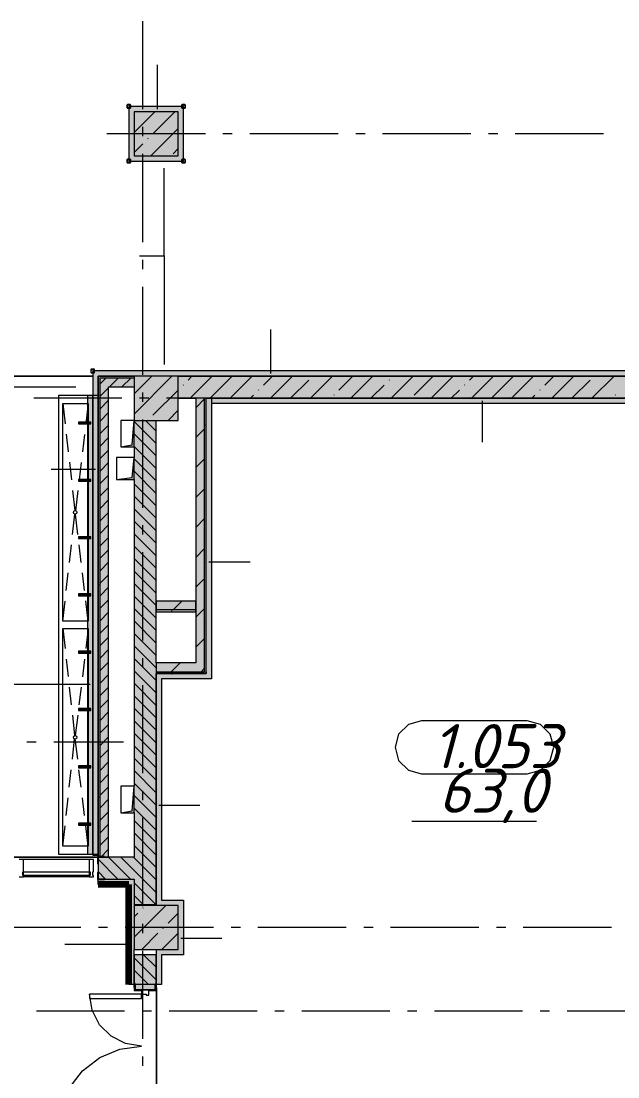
# Model space of a CAD drawing. Header units: millimetres. Extents: x -537608 to 253996, y -217170 to 186033.
# Drawn here: x -273809 to -267036, y -201445 to -189473 of the extents above; entities that cross this region are included whole.
import ezdxf

# ---------------------------------------------------------------- set-up
doc = ezdxf.new("R2010")
doc.units = ezdxf.units.MM
doc.layers.add('16) Лак 1.6м', color=160, linetype='Continuous', lineweight=90)
doc.layers.add('PDF _Геометрия', color=7, linetype='Continuous')
doc.layers.add('PDF _Текст', color=7, linetype='Continuous')
doc.layers.add('PDF _Сплошная заливка', color=7, linetype='Continuous', true_color=0xffffff)
doc.styles.add('PDF ISOCPEUR Italic', font='isocpeui.ttf')

msp = doc.modelspace()

# ---------------------------------------------------------------- hatches: boundary and pattern name
at = {"layer": 'PDF _Сплошная заливка', "true_color": 0x9c76cf, "transparency": 33554559}
for points in [[(-272026.1687, -190999.649), (-271966.1679, -190999.649), (-271966.1679, -190439.6482), (-272026.1687, -190439.6482), (-272026.1687, -190499.649)], [(-272026.1687, -191059.6497), (-271966.1679, -191059.6497), (-271966.1679, -190999.649), (-272526.1687, -190999.649), (-272526.1687, -191059.6497)]]:
    msp.add_hatch(color=193, dxfattribs=at).paths.add_polyline_path(points)
at = {"layer": 'PDF _Сплошная заливка', "true_color": 0x72baa6, "transparency": 33554559}
msp.add_hatch(color=123, dxfattribs=at).paths.add_polyline_path([(-264836.1641, -193499.6493), (-264836.1641, -193439.6508), (-272996.1674, -193439.6508), (-272996.1674, -193499.6493), (-265617.4963, -193499.6493)])
at = {"layer": 'PDF _Сплошная заливка', "transparency": 33554559}
for points in [[(-272936.1688, -198951.9534), (-272916.1679, -198951.9534), (-272916.1679, -193499.6493), (-272936.1688, -193499.6493), (-272936.1688, -198931.9524)], [(-272526.1687, -193519.6503), (-272526.1687, -193499.6493), (-272916.1679, -193499.6493), (-272916.1679, -193519.6503), (-272816.1674, -193519.6503)], [(-272916.1679, -198951.9534), (-272816.1674, -198951.9534), (-272816.1674, -193519.6503), (-272916.1679, -193519.6503), (-272916.1679, -198915.2347)], [(-272526.1687, -193999.6494), (-272026.1687, -193999.6494), (-272026.1687, -193499.6493), (-272526.1687, -193499.6493), (-272526.1687, -193922.552)], [(-265617.4963, -193749.6504), (-264776.1645, -193749.6504), (-264776.1645, -193499.6493), (-272026.1687, -193499.6493), (-272026.1687, -193749.6504), (-268990.5735, -193749.6504)], [(-271726.9467, -196849.6512), (-271706.9457, -196849.6512), (-271706.9457, -193749.6504), (-271726.9467, -193749.6504), (-271726.9467, -196775.5142)], [(-272276.1676, -199489.6517), (-272276.1676, -193999.6494), (-272526.1687, -193999.6494), (-272526.1687, -199489.6517), (-272363.6508, -199489.6517)], [(-272276.1676, -196849.6512), (-271726.9467, -196849.6512), (-271726.9467, -196749.6508), (-272276.1676, -196749.6508), (-272276.1676, -196775.5142)], [(-272526.1687, -199201.9523), (-272526.1687, -198951.9534), (-272936.1688, -198951.9534), (-272936.1688, -199201.9523), (-272785.2854, -199201.9523)], [(-272026.1687, -199999.6522), (-272026.1687, -199499.6522), (-272526.1687, -199499.6522), (-272526.1687, -199999.6522), (-272363.6508, -199999.6522)]]:
    msp.add_hatch(color=256, dxfattribs=at).paths.add_polyline_path(points)
at = {"layer": 'PDF _Сплошная заливка', "true_color": 0x4fd5e3, "transparency": 33554559}
msp.add_hatch(color=133, dxfattribs=at).paths.add_polyline_path([(-273046.1676, -198918.5632), (-272996.1674, -198915.2347), (-272996.1674, -193718.2129), (-273056.168, -193718.2129), (-273056.168, -194018.8817), (-273018.1146, -194018.8817), (-273018.1146, -194038.8805), (-273056.168, -194038.8805), (-273056.168, -194668.8803), (-273018.1146, -194668.8803), (-273018.1146, -194688.8812), (-273056.168, -194688.8812), (-273056.168, -195318.881), (-273018.1146, -195318.881), (-273018.1146, -195338.882), (-273056.168, -195338.882), (-273056.168, -195968.8817), (-273018.1146, -195968.8817), (-273018.1146, -195988.8826), (-273056.168, -195988.8826), (-273056.168, -196618.8825), (-273018.1146, -196618.8825), (-273018.1146, -196638.8812), (-273056.168, -196638.8812), (-273056.168, -197268.8832), (-273018.1146, -197268.8832), (-273018.1146, -197288.882), (-273056.168, -197288.882), (-273056.168, -197918.8817), (-273018.1146, -197918.8817), (-273018.1146, -197938.8827), (-273056.168, -197938.8827), (-273056.168, -198568.8825), (-273018.1146, -198568.8825), (-273018.1146, -198588.8834), (-273056.168, -198588.8834), (-273056.168, -198918.5632)])
at = {"layer": 'PDF _Сплошная заливка', "true_color": 0xfca910, "transparency": 33554559}
msp.add_hatch(color=40, dxfattribs=at).paths.add_polyline_path([(-265086.1637, -193809.6511), (-265026.1651, -193809.6511), (-265026.1651, -193749.6504), (-271646.9472, -193749.6504), (-271646.9472, -193809.6511), (-265617.4963, -193809.6511)])
at = {"layer": 'PDF _Сплошная заливка', "true_color": 0xff7d7d, "transparency": 33554559}
for points in [[(-272586.1672, -199261.953), (-272526.1687, -199261.953), (-272526.1687, -199201.9523), (-272936.1688, -199201.9523), (-272936.1688, -199261.953), (-272785.2854, -199261.953)], [(-272026.1687, -199999.6522), (-271966.1679, -199999.6522), (-271966.1679, -199439.6515), (-272026.1687, -199439.6515), (-272026.1687, -199628.4764)], [(-272026.1687, -200059.6529), (-271966.1679, -200059.6529), (-271966.1679, -199999.6522), (-272216.1669, -199999.6522), (-272216.1669, -200059.6529)]]:
    msp.add_hatch(color=11, dxfattribs=at).paths.add_polyline_path(points)
h = msp.add_hatch(color=11, dxfattribs=at)
h.paths.add_polyline_path([(-272526.1687, -211499.6558), (-272526.1687, -211129.6576), (-272586.1672, -211129.6576), (-272586.1672, -211499.6558)], flags=0)
h.paths.add_polyline_path([(-272586.1672, -209369.6558), (-272526.1687, -209369.6558), (-272526.1687, -204799.6562), (-272586.1672, -204799.6562), (-272586.1672, -208999.6576)], flags=0)
h.paths.add_polyline_path([(-272526.1687, -204099.6531), (-272526.1687, -203809.6544), (-272586.1672, -203809.6544), (-272586.1672, -204099.6531)], flags=0)
h.paths.add_polyline_path([(-272526.1687, -203109.6535), (-272526.1687, -202156.6524), (-272586.1672, -202156.6524), (-272586.1672, -203109.6535)], flags=0)
h.paths.add_polyline_path([(-272586.1672, -200396.6528), (-272526.1687, -200396.6528), (-272526.1687, -199261.953), (-272586.1672, -199261.953), (-272586.1672, -199999.6522)], flags=0)
at = {"layer": 'PDF _Сплошная заливка', "transparency": 33554559}
h = msp.add_hatch(color=256, dxfattribs=at)
h.paths.add_polyline_path([(-272363.6508, -202489.6542), (-272276.1676, -202489.6542), (-272278.1677, -202158.6524), (-272526.1687, -202158.6524), (-272526.1687, -202489.6542)], flags=0)
h.paths.add_polyline_path([(-272276.1676, -200396.6528), (-272276.1676, -200059.6529), (-272526.1687, -200059.6529), (-272524.1686, -200394.6527), (-272278.1677, -200396.6528)], flags=0)

# ---------------------------------------------------------------- linework, layer by layer
at = {"layer": '16) Лак 1.6м'}
for p, q in [((-272586.1672, -199261.953), (-272936.1688, -199261.953)), ((-272586.1672, -200396.6528), (-272586.1672, -199261.953))]:
    msp.add_line(p, q, dxfattribs=at)
at = {"layer": 'PDF _Геометрия', "color": 253, "lineweight": 9, "true_color": 0xaaaaaa}
for p, q in [((-272426.1683, -190472.5712), (-272426.1683, -189472.5712)), ((-272426.1683, -190778.4049), (-272426.1683, -190672.5721)), ((-271717.6028, -190749.6479), (-272836.1683, -190749.6479)), ((-271411.7692, -190749.6479), (-271517.6041, -190749.6479)), ((-270211.7704, -190749.6479), (-271211.7704, -190749.6479)), ((-269905.9366, -190749.6479), (-270011.7695, -190749.6479)), ((-268705.9357, -190749.6479), (-269705.9358, -190749.6479)), ((-268400.102, -190749.6479), (-268505.9348, -190749.6479)), ((-267200.1009, -190749.6479), (-268200.1011, -190749.6479)), ((-272426.1683, -191978.4059), (-272426.1683, -190978.4058)), ((-272426.1683, -192284.2396), (-272426.1683, -192178.4068)), ((-272426.1683, -193484.2406), (-272426.1683, -192484.2405)), ((-272426.1683, -193790.0743), (-272426.1683, -193684.2393)), ((-272666.0354, -193749.6504), (-273666.0377, -193749.6504)), ((-272936.1688, -193718.2129), (-273386.1687, -193718.2129)), ((-273386.1687, -193718.2129), (-273386.1687, -198918.5632)), ((-273336.1684, -196278.3884), (-273336.1684, -193808.213)), ((-273336.1684, -193808.213), (-273046.1676, -193808.213)), ((-273336.1684, -193808.213), (-273310.1887, -194038.2519)), ((-273046.1676, -193808.213), (-273074.0591, -194039.2896)), ((-273046.1676, -193808.213), (-273046.1676, -194018.8817)), ((-272936.1688, -198918.5632), (-272936.1688, -193718.2129)), ((-272360.2039, -193749.6504), (-272466.0366, -193749.6504)), ((-271160.2029, -193749.6504), (-272160.203, -193749.6504)), ((-270854.3692, -193749.6504), (-270960.202, -193749.6504)), ((-269654.3682, -193749.6504), (-270654.3683, -193749.6504)), ((-269348.5345, -193749.6504), (-269454.3695, -193749.6504)), ((-268148.5357, -193749.6504), (-269148.5358, -193749.6504)), ((-267842.7009, -193749.6504), (-267948.5348, -193749.6504)), ((-266642.7009, -193749.6504), (-267642.7017, -193749.6504)), ((-273018.1146, -194018.8817), (-273158.1148, -194018.8817)), ((-273158.1148, -194018.8817), (-273158.1148, -194038.8805)), ((-273158.1148, -194038.8805), (-273018.1146, -194038.8805)), ((-273046.1676, -194038.8805), (-273046.1676, -194668.8803)), ((-273018.1146, -194038.8805), (-273018.1146, -194018.8817)), ((-272526.1687, -193999.6494), (-272676.1672, -193999.6494)), ((-272676.1672, -193999.6494), (-272676.1672, -194299.6507)), ((-272548.6671, -194277.1502), (-272526.1687, -193999.6494)), ((-272526.1687, -194299.6507), (-272526.1687, -193999.6494)), ((-272426.1683, -194990.0731), (-272426.1683, -193990.073)), ((-273296.722, -194157.4933), (-273274.2774, -194356.2303)), ((-273088.4387, -194158.4255), (-273112.4032, -194356.9839)), ((-272676.1672, -194299.6507), (-272548.6671, -194277.1502)), ((-272676.1672, -194299.6507), (-272526.1687, -194299.6507)), ((-272526.1687, -194420.1516), (-272726.1675, -194420.1516)), ((-272726.1675, -194420.1516), (-272726.1675, -194670.1505)), ((-272548.6671, -194647.65), (-272526.1687, -194420.1516)), ((-272526.1687, -194670.1505), (-272526.1687, -194420.1516)), ((-273260.8129, -194475.4739), (-273238.3683, -194674.2088)), ((-273126.7828, -194476.1198), (-273150.7473, -194674.6782)), ((-272726.1675, -194670.1505), (-272548.6671, -194647.65)), ((-273018.1146, -194668.8803), (-273158.1148, -194668.8803)), ((-273158.1148, -194668.8803), (-273158.1148, -194688.8812)), ((-273158.1148, -194688.8812), (-273018.1146, -194688.8812)), ((-273046.1676, -194688.8812), (-273046.1676, -195318.881)), ((-273018.1146, -194688.8812), (-273018.1146, -194668.8803)), ((-272726.1675, -194670.1505), (-272526.1687, -194670.1505)), ((-273224.9015, -194793.4524), (-273198.9219, -195023.4913)), ((-273165.1269, -194793.8141), (-273193.0185, -195024.8907)), ((-273224.9015, -195293.1489), (-273198.9219, -195063.11)), ((-273164.9977, -195293.4309), (-273192.7967, -195063.0045)), ((-272426.1683, -195295.9069), (-272426.1683, -195190.074)), ((-273018.1146, -195318.881), (-273158.1148, -195318.881)), ((-273158.1148, -195318.881), (-273158.1148, -195338.882)), ((-273158.1148, -195338.882), (-273018.1146, -195338.882)), ((-273046.1676, -195338.882), (-273046.1676, -195968.8817)), ((-273018.1146, -195338.882), (-273018.1146, -195318.881)), ((-273260.8129, -195611.1274), (-273238.3683, -195412.3903)), ((-273126.6687, -195611.1274), (-273150.6246, -195412.5668)), ((-272426.1683, -196495.9078), (-272426.1683, -195495.9077)), ((-273296.722, -195929.1059), (-273274.2774, -195730.3688)), ((-273088.3396, -195928.8238), (-273112.2955, -195730.2633)), ((-273018.1146, -195968.8817), (-273158.1148, -195968.8817)), ((-273158.1148, -195968.8817), (-273158.1148, -195988.8826)), ((-273018.1146, -195988.8826), (-273018.1146, -195968.8817)), ((-273336.1684, -196278.3884), (-273310.1887, -196048.3494)), ((-273158.1148, -195988.8826), (-273018.1146, -195988.8826)), ((-273046.1676, -196278.3884), (-273073.9687, -196047.9598)), ((-273046.1676, -195988.8826), (-273046.1676, -196278.3884)), ((-273046.1676, -196278.3884), (-273336.1684, -196278.3884)), ((-273336.1684, -198828.5633), (-273336.1684, -196358.3878)), ((-273336.1684, -196358.3878), (-273046.1676, -196358.3878)), ((-273336.1684, -196358.3878), (-273310.6236, -196588.1942)), ((-273046.1676, -196358.3878), (-273074.3842, -196588.7669)), ((-273046.1676, -196358.3878), (-273046.1676, -196618.8825)), ((-273018.1146, -196618.8825), (-273158.1148, -196618.8825)), ((-273158.1148, -196618.8825), (-273158.1148, -196638.8812)), ((-273158.1148, -196638.8812), (-273018.1146, -196638.8812)), ((-273046.1676, -196638.8812), (-273046.1676, -197268.8832)), ((-273018.1146, -196638.8812), (-273018.1146, -196618.8825)), ((-272426.1683, -196801.7415), (-272426.1683, -196695.9087)), ((-273297.3657, -196707.4593), (-273275.2699, -196906.2351)), ((-273088.9748, -196707.877), (-273113.2881, -196906.3945)), ((-273262.0121, -197025.5024), (-273239.9163, -197224.2782)), ((-273127.8765, -197025.5045), (-273152.192, -197224.0199)), ((-272426.1683, -198001.7425), (-272426.1683, -197001.7424)), ((-273018.1146, -197268.8832), (-273158.1148, -197268.8832)), ((-273158.1148, -197268.8832), (-273158.1148, -197288.882)), ((-273158.1148, -197288.882), (-273018.1146, -197288.882)), ((-273046.1676, -197288.882), (-273046.1676, -197918.8817)), ((-273018.1146, -197288.882), (-273018.1146, -197268.8832)), ((-273226.6584, -197343.5433), (-273201.1136, -197573.3497)), ((-273166.7804, -197343.1299), (-273194.9992, -197573.509)), ((-269264.087, -197407.1868), (-269414.0877, -197447.3804)), ((-268064.086, -197407.1868), (-269264.087, -197407.1868)), ((-267914.0875, -197447.3804), (-268064.086, -197407.1868)), ((-269414.0877, -197447.3804), (-269523.8948, -197557.1875)), ((-267804.2782, -197557.1875), (-267914.0875, -197447.3804)), ((-273637.6768, -197649.6526), (-273743.5096, -197649.6526)), ((-272648.153, -197649.6526), (-273437.6759, -197649.6526)), ((-273226.682, -197843.1042), (-273201.1157, -197612.9964)), ((-273166.7546, -197843.5154), (-273194.9927, -197612.8371)), ((-269523.8948, -197557.1875), (-269564.0862, -197707.1881)), ((-267764.0857, -197707.1881), (-267804.2782, -197557.1875)), ((-269564.0862, -197707.1881), (-269523.8948, -197857.1888)), ((-267804.2782, -197857.1888), (-267764.0857, -197707.1881)), ((-269523.8948, -197857.1888), (-269414.0877, -197966.996)), ((-267914.0875, -197966.996), (-267804.2782, -197857.1888)), ((-273262.0164, -198161.1473), (-273239.9314, -197962.3693)), ((-273018.1146, -197918.8817), (-273158.1148, -197918.8817)), ((-273158.1148, -197918.8817), (-273158.1148, -197938.8827)), ((-273158.1148, -197938.8827), (-273018.1146, -197938.8827)), ((-273127.8722, -198161.1451), (-273152.1726, -197962.6254)), ((-273046.1676, -197938.8827), (-273046.1676, -198568.8825)), ((-273018.1146, -197938.8827), (-273018.1146, -197918.8817)), ((-269414.0877, -197966.996), (-269264.087, -198007.1873)), ((-269264.087, -198007.1873), (-268064.086, -198007.1873)), ((-268064.086, -198007.1873), (-267914.0875, -197966.996)), ((-272526.1687, -198149.6526), (-272676.1672, -198149.6526)), ((-272676.1672, -198149.6526), (-272676.1672, -198449.6518)), ((-272548.6671, -198427.1513), (-272526.1687, -198149.6526)), ((-272526.1687, -198449.6518), (-272526.1687, -198149.6526)), ((-272426.1683, -198307.5762), (-272426.1683, -198201.7413)), ((-273297.3528, -198479.1903), (-273275.2678, -198280.4124)), ((-273088.9877, -198478.7727), (-273113.2903, -198280.2552)), ((-272676.1672, -198449.6518), (-272548.6671, -198427.1513)), ((-272676.1672, -198449.6518), (-272526.1687, -198449.6518)), ((-273336.1684, -198828.5633), (-273310.6021, -198598.4554)), ((-273018.1146, -198568.8825), (-273158.1148, -198568.8825)), ((-273158.1148, -198568.8825), (-273158.1148, -198588.8834)), ((-273158.1148, -198588.8834), (-273018.1146, -198588.8834)), ((-273046.1676, -198828.5633), (-273074.4079, -198597.8849)), ((-273046.1676, -198588.8834), (-273046.1676, -198828.5633)), ((-273018.1146, -198588.8834), (-273018.1146, -198568.8825)), ((-272426.1683, -199507.5751), (-272426.1683, -198507.5749)), ((-269373.1255, -198545.2236), (-267960.2124, -198545.2236)), ((-273046.1676, -198828.5633), (-273336.1684, -198828.5633)), ((-273386.1687, -198918.5632), (-272936.1688, -198918.5632)), ((-273132.3956, -199749.6532), (-274132.3957, -199749.6532)), ((-272826.5619, -199749.6532), (-272932.3968, -199749.6532)), ((-271626.563, -199749.6532), (-272626.5632, -199749.6532)), ((-272426.1683, -199813.4087), (-272426.1683, -199707.5759)), ((-271320.7293, -199749.6532), (-271426.5621, -199749.6532)), ((-270120.7283, -199749.6532), (-271120.7285, -199749.6532)), ((-269814.8946, -199749.6532), (-269920.7275, -199749.6532)), ((-268614.8937, -199749.6532), (-269614.8937, -199749.6532)), ((-268309.06, -199749.6532), (-268414.8949, -199749.6532)), ((-267109.0601, -199749.6532), (-268109.0613, -199749.6532)), ((-272426.1683, -201013.4097), (-272426.1683, -200013.4096)), ((-272634.598, -200699.6532), (-273634.5981, -200699.6532)), ((-272328.7643, -200699.6532), (-272434.5971, -200699.6532)), ((-271128.7633, -200699.6532), (-272128.7634, -200699.6532)), ((-270822.9296, -200699.6532), (-270928.7646, -200699.6532)), ((-269622.9308, -200699.6532), (-270622.9309, -200699.6532)), ((-269317.0971, -200699.6532), (-269422.9299, -200699.6532)), ((-268117.096, -200699.6532), (-269117.0962, -200699.6532)), ((-267811.2624, -200699.6532), (-267917.0952, -200699.6532)), ((-266611.2625, -200699.6532), (-267611.2626, -200699.6532)), ((-272426.1683, -201319.2434), (-272426.1683, -201213.4106))]:
    msp.add_line(p, q, dxfattribs=at)
at = {"layer": 'PDF _Геометрия', "lineweight": 9}
for p, q in [((-272261.6115, -190469.6497), (-272261.6115, -189969.6496)), ((-272604.997, -190420.8207), (-272606.1682, -190423.6496)), ((-272606.1682, -190423.6496), (-272606.1682, -190455.649)), ((-272606.1682, -190455.649), (-272604.997, -190458.478)), ((-272602.168, -190419.6495), (-272604.997, -190420.8207)), ((-272604.997, -190458.478), (-272602.168, -190459.6492)), ((-272604.1681, -190423.6496), (-272603.5825, -190422.2351)), ((-272604.1681, -190455.649), (-272604.1681, -190423.6496)), ((-272603.5825, -190457.0635), (-272604.1681, -190455.649)), ((-272603.5825, -190422.2351), (-272602.168, -190421.6495)), ((-272602.168, -190457.6491), (-272603.5825, -190457.0635)), ((-272570.1686, -190419.6495), (-272602.168, -190419.6495)), ((-272602.168, -190421.6495), (-272570.1686, -190421.6495)), ((-272570.1686, -190457.6491), (-272602.168, -190457.6491)), ((-272602.168, -190459.6492), (-272570.1686, -190459.6492)), ((-272526.1687, -190439.6482), (-272586.1672, -190439.6482)), ((-272586.1672, -190439.6482), (-272586.1672, -191059.6497)), ((-272567.3397, -190420.8207), (-272570.1686, -190419.6495)), ((-272570.1686, -190421.6495), (-272568.7541, -190422.2351)), ((-272568.7541, -190457.0635), (-272570.1686, -190457.6491)), ((-272570.1686, -190459.6492), (-272567.3397, -190458.478)), ((-272568.7541, -190422.2351), (-272568.1685, -190423.6496)), ((-272568.1685, -190455.649), (-272568.7541, -190457.0635)), ((-272568.1685, -190423.6496), (-272568.1685, -190455.649)), ((-272566.1685, -190423.6496), (-272567.3397, -190420.8207)), ((-272567.3397, -190458.478), (-272566.1685, -190455.649)), ((-272566.1685, -190455.649), (-272566.1685, -190423.6496)), ((-272026.1687, -190439.6482), (-272526.1687, -190439.6482)), ((-271966.1679, -190439.6482), (-272026.1687, -190439.6482)), ((-271984.9955, -190420.8207), (-271986.1667, -190423.6496)), ((-271986.1667, -190423.6496), (-271986.1667, -190455.649)), ((-271986.1667, -190455.649), (-271984.9955, -190458.478)), ((-271982.1665, -190419.6495), (-271984.9955, -190420.8207)), ((-271984.9955, -190458.478), (-271982.1665, -190459.6492)), ((-271984.1666, -190423.6496), (-271983.581, -190422.2351)), ((-271984.1666, -190455.649), (-271984.1666, -190423.6496)), ((-271983.581, -190457.0635), (-271984.1666, -190455.649)), ((-271983.581, -190422.2351), (-271982.1665, -190421.6495)), ((-271982.1665, -190457.6491), (-271983.581, -190457.0635)), ((-271950.1672, -190419.6495), (-271982.1665, -190419.6495)), ((-271982.1665, -190421.6495), (-271950.1672, -190421.6495)), ((-271950.1672, -190457.6491), (-271982.1665, -190457.6491)), ((-271982.1665, -190459.6492), (-271950.1672, -190459.6492)), ((-271966.1679, -190999.649), (-271966.1679, -190439.6482)), ((-271947.3382, -190420.8207), (-271950.1672, -190419.6495)), ((-271950.1672, -190421.6495), (-271948.7527, -190422.2351)), ((-271948.7527, -190457.0635), (-271950.1672, -190457.6491)), ((-271950.1672, -190459.6492), (-271947.3382, -190458.478)), ((-271948.7527, -190422.2351), (-271948.1671, -190423.6496)), ((-271948.1671, -190455.649), (-271948.7527, -190457.0635)), ((-271948.1671, -190423.6496), (-271948.1671, -190455.649)), ((-271946.167, -190423.6496), (-271947.3382, -190420.8207)), ((-271947.3382, -190458.478), (-271946.167, -190455.649)), ((-271946.167, -190455.649), (-271946.167, -190423.6496)), ((-272526.1687, -190734.6074), (-272291.2103, -190499.649)), ((-272526.1687, -190506.5083), (-272519.3094, -190499.649)), ((-272026.1687, -190499.649), (-272526.1687, -190499.649)), ((-272526.1687, -190499.649), (-272526.1687, -190999.649)), ((-272312.8044, -190749.3422), (-272063.1112, -190499.649)), ((-272026.1687, -190999.649), (-272026.1687, -190499.649)), ((-272335.0122, -190999.649), (-272026.1687, -190690.8033)), ((-272369.8297, -190806.3675), (-272365.0889, -190801.6267)), ((-272526.1687, -190962.7043), (-272426.8551, -190863.3928)), ((-272084.7053, -190977.4413), (-272026.1687, -190918.9025)), ((-272604.997, -191040.8199), (-272606.1682, -191043.6489)), ((-272606.1682, -191043.6489), (-272606.1682, -191075.6483)), ((-272602.168, -191039.6488), (-272604.997, -191040.8199)), ((-272604.1681, -191043.6489), (-272603.5825, -191042.2344)), ((-272604.1681, -191075.6483), (-272604.1681, -191043.6489)), ((-272603.5825, -191042.2344), (-272602.168, -191041.6489)), ((-272570.1686, -191039.6488), (-272602.168, -191039.6488)), ((-272602.168, -191041.6489), (-272570.1686, -191041.6489)), ((-272586.1672, -191059.6497), (-272526.1687, -191059.6497)), ((-272567.3397, -191040.8199), (-272570.1686, -191039.6488)), ((-272570.1686, -191041.6489), (-272568.7541, -191042.2344)), ((-272568.7541, -191042.2344), (-272568.1685, -191043.6489)), ((-272568.1685, -191043.6489), (-272568.1685, -191075.6483)), ((-272566.1685, -191043.6489), (-272567.3397, -191040.8199)), ((-272566.1685, -191075.6483), (-272566.1685, -191043.6489)), ((-272526.1687, -190999.649), (-272026.1687, -190999.649)), ((-272526.1687, -191059.6497), (-271966.1679, -191059.6497)), ((-271984.9955, -191040.8199), (-271986.1667, -191043.6489)), ((-271986.1667, -191043.6489), (-271986.1667, -191075.6483)), ((-271982.1665, -191039.6488), (-271984.9955, -191040.8199)), ((-271984.1666, -191043.6489), (-271983.581, -191042.2344)), ((-271984.1666, -191075.6483), (-271984.1666, -191043.6489)), ((-271983.581, -191042.2344), (-271982.1665, -191041.6489)), ((-271950.1672, -191039.6488), (-271982.1665, -191039.6488)), ((-271982.1665, -191041.6489), (-271950.1672, -191041.6489)), ((-271966.1679, -191059.6497), (-271966.1679, -190999.649)), ((-271947.3382, -191040.8199), (-271950.1672, -191039.6488)), ((-271950.1672, -191041.6489), (-271948.7527, -191042.2344)), ((-271948.7527, -191042.2344), (-271948.1671, -191043.6489)), ((-271948.1671, -191043.6489), (-271948.1671, -191075.6483)), ((-271946.167, -191043.6489), (-271947.3382, -191040.8199)), ((-271946.167, -191075.6483), (-271946.167, -191043.6489)), ((-272606.1682, -191075.6483), (-272604.997, -191078.4773)), ((-272604.997, -191078.4773), (-272602.168, -191079.6485)), ((-272603.5825, -191077.0628), (-272604.1681, -191075.6483)), ((-272602.168, -191077.6484), (-272603.5825, -191077.0628)), ((-272570.1686, -191077.6484), (-272602.168, -191077.6484)), ((-272602.168, -191079.6485), (-272570.1686, -191079.6485)), ((-272568.7541, -191077.0628), (-272570.1686, -191077.6484)), ((-272570.1686, -191079.6485), (-272567.3397, -191078.4773)), ((-272568.1685, -191075.6483), (-272568.7541, -191077.0628)), ((-272567.3397, -191078.4773), (-272566.1685, -191075.6483)), ((-272186.9126, -192134.2497), (-272186.9126, -191139.6492)), ((-271986.1667, -191075.6483), (-271984.9955, -191078.4773)), ((-271984.9955, -191078.4773), (-271982.1665, -191079.6485)), ((-271983.581, -191077.0628), (-271984.1666, -191075.6483)), ((-271982.1665, -191077.6484), (-271983.581, -191077.0628)), ((-271950.1672, -191077.6484), (-271982.1665, -191077.6484)), ((-271982.1665, -191079.6485), (-271950.1672, -191079.6485)), ((-271948.7527, -191077.0628), (-271950.1672, -191077.6484)), ((-271950.1672, -191079.6485), (-271947.3382, -191078.4773)), ((-271948.1671, -191075.6483), (-271948.7527, -191077.0628)), ((-271947.3382, -191078.4773), (-271946.167, -191075.6483)), ((-272466.9129, -192134.2497), (-272186.9126, -192134.2497)), ((-272186.9126, -192134.2497), (-272186.9126, -193365.3695)), ((-270974.1015, -193469.65), (-270974.1015, -192969.65)), ((-273014.9971, -193420.821), (-273016.1683, -193423.65)), ((-273016.1683, -193423.65), (-273016.1683, -193455.6494)), ((-273016.1683, -193455.6494), (-273014.9971, -193458.4783)), ((-273012.1681, -193419.6498), (-273014.9971, -193420.821)), ((-273014.9971, -193458.4783), (-273012.1681, -193459.6496)), ((-273014.1682, -193423.65), (-273013.5826, -193422.2355)), ((-273014.1682, -193455.6494), (-273014.1682, -193423.65)), ((-273013.5826, -193457.0639), (-273014.1682, -193455.6494)), ((-273013.5826, -193422.2355), (-273012.1681, -193421.6499)), ((-273012.1681, -193457.6495), (-273013.5826, -193457.0639)), ((-272980.1688, -193419.6498), (-273012.1681, -193419.6498)), ((-273012.1681, -193421.6499), (-272980.1688, -193421.6499)), ((-272980.1688, -193457.6495), (-273012.1681, -193457.6495)), ((-273012.1681, -193459.6496), (-272980.1688, -193459.6496)), ((-264836.1641, -193439.6508), (-272996.1674, -193439.6508)), ((-272996.1674, -193439.6508), (-272996.1674, -193499.6493)), ((-272977.3398, -193420.821), (-272980.1688, -193419.6498)), ((-272980.1688, -193421.6499), (-272978.7543, -193422.2355)), ((-272978.7543, -193457.0639), (-272980.1688, -193457.6495)), ((-272980.1688, -193459.6496), (-272977.3398, -193458.4783)), ((-272978.7543, -193422.2355), (-272978.1687, -193423.65)), ((-272978.1687, -193455.6494), (-272978.7543, -193457.0639)), ((-272978.1687, -193423.65), (-272978.1687, -193455.6494)), ((-272976.1685, -193423.65), (-272977.3398, -193420.821)), ((-272977.3398, -193458.4783), (-272976.1685, -193455.6494)), ((-272976.1685, -193455.6494), (-272976.1685, -193423.65)), ((-272996.1674, -193499.6493), (-272996.1674, -193718.2129)), ((-272936.1688, -193499.6493), (-272526.1687, -193499.6493)), ((-272916.1679, -193499.6493), (-272936.1688, -193499.6493)), ((-272936.1688, -193499.6493), (-272936.1688, -193718.2129)), ((-272936.1688, -193718.2129), (-272936.1688, -193499.6493)), ((-272816.1674, -193499.6493), (-272916.1679, -193499.6493)), ((-272916.1679, -193588.224), (-272847.5941, -193519.6503)), ((-272816.1674, -193519.6503), (-272916.1679, -193519.6503)), ((-272916.1679, -193519.6503), (-272916.1679, -198951.9534)), ((-272526.1687, -193499.6493), (-272816.1674, -193499.6493)), ((-272526.1687, -193519.6503), (-272816.1674, -193519.6503)), ((-272806.1712, -193619.6507), (-272706.1729, -193519.6503)), ((-272664.7501, -193619.6507), (-272564.7518, -193519.6503)), ((-272526.1687, -193927.9861), (-272097.8297, -193499.6493)), ((-272526.1687, -193699.8892), (-272325.9288, -193499.6493)), ((-272026.1687, -193499.6493), (-272526.1687, -193499.6493)), ((-272526.1687, -193499.6493), (-272526.1687, -193999.6494)), ((-264836.1641, -193499.6493), (-272026.1687, -193499.6493)), ((-272026.1687, -193499.6493), (-264836.1641, -193499.6493)), ((-272026.1687, -193999.6494), (-272026.1687, -193499.6493)), ((-271913.6315, -193543.5502), (-271869.7328, -193499.6493)), ((-271891.6327, -193749.6504), (-271641.6337, -193499.6493)), ((-271663.5357, -193749.6504), (-271413.5346, -193499.6493)), ((-271435.4367, -193749.6504), (-271185.4355, -193499.6493)), ((-271058.2627, -193600.5755), (-270957.3386, -193499.6493)), ((-270979.2384, -193749.6504), (-270729.2395, -193499.6493)), ((-270751.1414, -193749.6504), (-270545.0413, -193543.5502)), ((-270523.0424, -193749.6504), (-270273.0412, -193499.6493)), ((-270202.8937, -193657.5987), (-270044.9443, -193499.6493)), ((-270066.8442, -193749.6504), (-269816.8452, -193499.6493)), ((-269632.647, -193543.5502), (-269627.9041, -193538.8094)), ((-269610.6482, -193749.6504), (-269360.6471, -193499.6493)), ((-269347.5226, -193714.624), (-269132.548, -193499.6493)), ((-269154.4499, -193749.6504), (-268904.451, -193499.6493)), ((-268720.2528, -193543.5502), (-268676.3519, -193499.6493)), ((-268698.2539, -193749.6504), (-268448.2528, -193499.6493)), ((-268470.1548, -193749.6504), (-268220.1537, -193499.6493)), ((-268242.0557, -193749.6504), (-267992.0568, -193499.6493)), ((-267864.8817, -193600.5755), (-267763.9582, -193499.6493)), ((-267785.8591, -193749.6504), (-267535.8586, -193499.6493)), ((-267557.7611, -193749.6504), (-267351.6604, -193543.5502)), ((-267329.6615, -193749.6504), (-267079.6614, -193499.6493)), ((-274356.1695, -193619.6507), (-273186.1678, -193619.6507)), ((-272916.1679, -193729.6452), (-272816.1674, -193629.6447)), ((-272816.1674, -198951.9534), (-272816.1674, -193619.6507)), ((-272816.1674, -193619.6507), (-272526.1687, -193619.6507)), ((-272312.8044, -193942.7231), (-272027.6821, -193657.5987)), ((-271970.6568, -193600.5755), (-271965.9161, -193595.8326)), ((-271115.288, -193657.5987), (-271110.545, -193652.8579)), ((-269838.7473, -193749.6504), (-269689.6702, -193600.5755)), ((-268926.3508, -193749.6504), (-268834.3013, -193657.5987)), ((-268777.276, -193600.5755), (-268772.5351, -193595.8326)), ((-267921.907, -193657.5987), (-267917.1663, -193652.8579)), ((-272996.1674, -193718.2129), (-273056.168, -193718.2129)), ((-273056.168, -193718.2129), (-273056.168, -193805.5669)), ((-273056.168, -193808.213), (-273056.168, -194018.8817)), ((-272996.1674, -193718.2129), (-272996.1674, -198915.2347)), ((-272996.1674, -198918.5632), (-272996.1674, -193718.2129)), ((-272936.1688, -193718.2129), (-272936.1688, -198915.2347)), ((-272936.1688, -198915.2347), (-272936.1688, -193718.2129)), ((-272916.1679, -193871.0663), (-272816.1674, -193771.068)), ((-272026.1687, -193749.6504), (-271826.9471, -193749.6504)), ((-271826.9471, -193749.6504), (-271826.9471, -196749.6508)), ((-271726.9467, -193749.6504), (-271826.9471, -193749.6504)), ((-271826.9471, -193856.648), (-271726.9467, -193756.6497)), ((-271726.9467, -196749.6508), (-271726.9467, -193749.6504)), ((-271706.9457, -193749.6504), (-271726.9467, -193749.6504)), ((-271706.9457, -196749.6508), (-271706.9457, -193749.6504)), ((-271706.9457, -193749.6504), (-271646.9472, -193749.6504)), ((-271706.9457, -196749.6508), (-271706.9457, -193749.6504)), ((-271646.9472, -193749.6504), (-265026.1651, -193749.6504)), ((-265026.1651, -193749.6504), (-271646.9472, -193749.6504)), ((-271646.9472, -193749.6504), (-271646.9472, -193809.6511)), ((-265086.1637, -193809.6511), (-271646.9472, -193809.6511)), ((-271646.9472, -193809.6511), (-271646.9472, -196869.6522)), ((-271207.3375, -193749.6504), (-271172.3111, -193714.624)), ((-270259.9168, -193714.624), (-270255.1761, -193709.8832)), ((-268574.9305, -193779.6497), (-268574.9305, -194245.801)), ((-268013.9566, -193749.6504), (-267978.9323, -193714.624)), ((-267066.537, -193714.624), (-267061.7951, -193709.8832)), ((-272916.1679, -194012.4896), (-272816.1674, -193912.4891)), ((-272141.6338, -193999.6494), (-272026.1687, -193884.1842)), ((-273056.168, -194038.8805), (-273056.168, -194668.8803)), ((-272916.1679, -194153.9108), (-272816.1674, -194053.9103)), ((-272526.1687, -193999.6494), (-272026.1687, -193999.6494)), ((-272276.1676, -194261.9848), (-272526.1687, -194011.9837)), ((-272276.1676, -194120.5614), (-272397.0797, -193999.6494)), ((-272369.7329, -193999.6494), (-272365.0889, -193995.0054)), ((-272276.1676, -196749.6508), (-272276.1676, -193999.6494)), ((-272276.1676, -194403.4059), (-272526.1687, -194153.4048)), ((-271826.9471, -194196.0591), (-271726.9467, -194096.0608)), ((-272916.1679, -194295.3319), (-272816.1674, -194195.3314)), ((-272276.1676, -194544.827), (-272526.1687, -194294.8259)), ((-272526.1687, -194299.6507), (-272526.1687, -194420.1516)), ((-272916.1679, -194436.753), (-272816.1674, -194336.7525)), ((-272916.1679, -194578.1741), (-272816.1674, -194478.1737)), ((-272276.1676, -194686.2481), (-272526.1687, -194436.247)), ((-271826.9471, -194535.4724), (-271726.9467, -194435.472)), ((-272966.1681, -194556.0482), (-273466.1682, -194556.0482)), ((-272916.1679, -194719.5953), (-272816.1674, -194619.5949)), ((-272276.1676, -194827.6693), (-272526.1687, -194577.6704)), ((-273056.168, -194688.8812), (-273056.168, -195318.881)), ((-272916.1679, -194861.0164), (-272816.1674, -194761.016)), ((-272526.1687, -194670.1505), (-272526.1687, -198149.6526)), ((-272276.1676, -194969.0905), (-272526.1687, -194719.0915)), ((-271826.9471, -194874.8836), (-271726.9467, -194774.8832)), ((-272916.1679, -195002.4375), (-272816.1674, -194902.4393)), ((-272276.1676, -195110.5116), (-272526.1687, -194860.5126)), ((-272276.1676, -195251.9327), (-272526.1687, -195001.9337)), ((-272916.1679, -195143.8608), (-272816.1674, -195043.8604)), ((-272276.1676, -195393.356), (-272526.1687, -195143.3549)), ((-271826.9471, -195214.2948), (-271726.9467, -195114.2943)), ((-272916.1679, -195285.282), (-272816.1674, -195185.2816)), ((-273056.168, -195338.882), (-273056.168, -195968.8817)), ((-272916.1679, -195426.7031), (-272816.1674, -195326.7027)), ((-272276.1676, -195534.7772), (-272526.1687, -195284.7761)), ((-272916.1679, -195568.1243), (-272816.1674, -195468.1238)), ((-272276.1676, -195676.1983), (-272526.1687, -195426.1972)), ((-271826.9471, -195553.7059), (-271726.9467, -195453.7055)), ((-272916.1679, -195709.5454), (-272816.1674, -195609.5449)), ((-272276.1676, -195817.6194), (-272526.1687, -195567.6183)), ((-271676.9464, -195604.1195), (-271210.7973, -195604.1195)), ((-272276.1676, -195959.0405), (-272526.1687, -195709.0416)), ((-272916.1679, -195850.9665), (-272816.1674, -195750.9661)), ((-272276.1676, -196100.4617), (-272526.1687, -195850.4628)), ((-271826.9471, -195893.1171), (-271726.9467, -195793.1167)), ((-272916.1679, -195992.3877), (-272816.1674, -195892.3894)), ((-273056.168, -195988.8826), (-273056.168, -196278.3884)), ((-272916.1679, -196133.8088), (-272816.1674, -196033.8105)), ((-272276.1676, -196241.8829), (-272526.1687, -195991.8839)), ((-271826.9471, -196049.652), (-272276.1676, -196049.652)), ((-272276.1676, -196049.652), (-272276.1676, -196149.6503)), ((-272083.4803, -196149.6503), (-271983.4799, -196049.652)), ((-271826.9471, -196149.6503), (-271826.9471, -196049.652)), ((-272916.1679, -196275.2321), (-272816.1674, -196175.2316)), ((-272276.1676, -196383.3061), (-272526.1687, -196133.305)), ((-272276.1676, -196149.6503), (-272276.1676, -196169.6512)), ((-271826.9471, -196149.6503), (-272276.1676, -196149.6503)), ((-272276.1676, -196169.6512), (-271826.9471, -196169.6512)), ((-271826.9471, -196232.5283), (-271726.9467, -196132.5278)), ((-271826.9471, -196169.6512), (-271826.9471, -196149.6503)), ((-273056.168, -196278.3884), (-273056.168, -196355.6299)), ((-272916.1679, -196416.6532), (-272816.1674, -196316.6528)), ((-272276.1676, -196524.7272), (-272526.1687, -196274.7262)), ((-273056.168, -196358.3878), (-273056.168, -196618.8825)), ((-272916.1679, -196558.0744), (-272816.1674, -196458.074)), ((-272276.1676, -196666.1484), (-272526.1687, -196416.1473)), ((-272276.1676, -196807.5696), (-272526.1687, -196557.5685)), ((-271826.9471, -196571.9394), (-271726.9467, -196471.939)), ((-273056.168, -196638.8812), (-273056.168, -197268.8832)), ((-272916.1679, -196699.4955), (-272816.1674, -196599.4951)), ((-272276.1676, -196948.9907), (-272526.1687, -196698.9896)), ((-272916.1679, -196840.9167), (-272816.1674, -196740.9162)), ((-271826.9471, -196749.6508), (-272276.1676, -196749.6508)), ((-272276.1676, -196749.6508), (-272276.1676, -196849.6512)), ((-272104.6589, -196849.6512), (-272004.6584, -196749.6508)), ((-271765.2477, -196849.6512), (-271726.9467, -196811.3502)), ((-271726.9467, -196849.6512), (-271726.9467, -196749.6508)), ((-271706.9457, -196849.6512), (-271706.9457, -196749.6508)), ((-272916.1679, -196982.3378), (-272816.1674, -196882.3374)), ((-272276.1676, -197090.4118), (-272526.1687, -196840.4128)), ((-272276.1676, -196849.6512), (-271726.9467, -196849.6512)), ((-272276.1676, -196849.6512), (-272276.1676, -196869.6522)), ((-272276.1676, -196869.6522), (-271706.9457, -196869.6522)), ((-272276.1676, -199439.6515), (-272276.1676, -196869.6522)), ((-272216.1669, -196869.6522), (-272276.1676, -196869.6522)), ((-272276.1676, -196869.6522), (-272276.1676, -199439.6515)), ((-271706.9457, -196869.6522), (-272216.1669, -196869.6522)), ((-271646.9472, -196929.6507), (-272216.1669, -196929.6507)), ((-272216.1669, -196929.6507), (-272216.1669, -199439.6515)), ((-271706.9457, -196869.6522), (-271706.9457, -196849.6512)), ((-271706.9457, -196849.6512), (-271706.9457, -196869.6522)), ((-271646.9472, -196869.6522), (-271646.9472, -196929.6507)), ((-273026.1687, -196996.7842), (-274426.1685, -196996.7842)), ((-272916.1679, -197123.759), (-272816.1674, -197023.7607)), ((-272276.1676, -197231.833), (-272526.1687, -196981.834)), ((-272916.1679, -197265.1801), (-272816.1674, -197165.1818)), ((-272276.1676, -197373.2541), (-272526.1687, -197123.2552)), ((-273056.168, -197288.882), (-273056.168, -197918.8817)), ((-272276.1676, -197514.6774), (-272526.1687, -197264.6763)), ((-272916.1679, -197406.6034), (-272816.1674, -197306.6029)), ((-272276.1676, -197656.0985), (-272526.1687, -197406.0974)), ((-272916.1679, -197548.0245), (-272816.1674, -197448.0241)), ((-272916.1679, -197689.4457), (-272816.1674, -197589.4452)), ((-272276.1676, -197797.5197), (-272526.1687, -197547.5186)), ((-272916.1679, -197830.8668), (-272816.1674, -197730.8664)), ((-272276.1676, -197938.9409), (-272526.1687, -197688.9397)), ((-272916.1679, -197972.2879), (-272816.1674, -197872.2875)), ((-272276.1676, -198080.362), (-272526.1687, -197830.3609)), ((-273056.168, -197938.8827), (-273056.168, -198568.8825)), ((-272916.1679, -198113.709), (-272816.1674, -198013.7086)), ((-272276.1676, -198221.7831), (-272526.1687, -197971.7841)), ((-272276.1676, -198363.2042), (-272526.1687, -198113.2053)), ((-272916.1679, -198255.1302), (-272816.1674, -198155.1319)), ((-272276.1676, -198504.6254), (-272526.1687, -198254.6264)), ((-272916.1679, -198396.5514), (-272816.1674, -198296.5531)), ((-272246.1683, -198364.8685), (-271780.017, -198364.8685)), ((-272916.1679, -198537.9746), (-272816.1674, -198437.9742)), ((-272276.1676, -198646.0487), (-272526.1687, -198396.0476)), ((-272526.1687, -198449.6518), (-272526.1687, -198951.9534)), ((-273056.168, -198588.8834), (-273056.168, -198828.5633)), ((-272916.1679, -198679.3958), (-272816.1674, -198579.3953)), ((-272276.1676, -198787.4698), (-272526.1687, -198537.4687)), ((-272916.1679, -198820.8169), (-272816.1674, -198720.8165)), ((-272276.1676, -198928.8909), (-272526.1687, -198678.8898)), ((-273056.168, -198831.2092), (-273056.168, -198918.5632)), ((-272276.1676, -199070.3121), (-272526.1687, -198820.311)), ((-273056.168, -198918.5632), (-272996.1674, -198918.5632)), ((-272996.1674, -198918.5632), (-272996.1674, -198931.9524)), ((-272996.1674, -198931.9524), (-272936.1688, -198931.9524)), ((-272936.1688, -198931.9524), (-272936.1688, -198918.5632)), ((-272936.1688, -198918.5632), (-272936.1688, -198931.9524)), ((-272936.1688, -198931.9524), (-272936.1688, -198951.9534)), ((-272936.1688, -198951.9534), (-272916.1679, -198951.9534)), ((-272526.1687, -198951.9534), (-272936.1688, -198951.9534)), ((-272936.1688, -198951.9534), (-272936.1688, -199201.9523)), ((-272710.2119, -199201.9523), (-272936.1688, -198975.9976)), ((-272916.1679, -198951.9534), (-272816.1674, -198951.9534)), ((-272905.8832, -198951.9534), (-272816.1674, -198862.2376)), ((-272568.7908, -199201.9523), (-272818.7919, -198951.9534)), ((-272526.1687, -199103.1554), (-272677.3685, -198951.9534)), ((-272526.1687, -198961.7343), (-272535.9474, -198951.9534)), ((-272276.1676, -199211.7332), (-272526.1687, -198961.7343)), ((-273781.1691, -198979.9526), (-273831.1693, -198979.9526)), ((-273036.1671, -198979.9526), (-273781.1691, -198979.9526)), ((-273781.1691, -199119.9528), (-273781.1691, -198979.9526)), ((-272986.169, -198979.9526), (-273036.1671, -198979.9526)), ((-273036.1671, -198979.9526), (-273036.1671, -199119.9528)), ((-272986.169, -199119.9528), (-272986.169, -198979.9526)), ((-273831.1693, -199176.9522), (-273781.1691, -199176.9522)), ((-273791.1674, -199159.9525), (-273791.1674, -199119.9528)), ((-273791.1674, -199119.9528), (-273781.1691, -199119.9528)), ((-273781.1691, -199159.9525), (-273791.1674, -199159.9525)), ((-273781.1691, -199159.9525), (-273781.1691, -199119.9528)), ((-273781.1691, -199119.9528), (-273036.1671, -199119.9528)), ((-273036.1671, -199159.9525), (-273781.1691, -199159.9525)), ((-273781.1691, -199176.9522), (-273781.1691, -199159.9525)), ((-273036.1671, -199176.9522), (-273781.1691, -199176.9522)), ((-273036.1671, -199119.9528), (-273036.1671, -199159.9525)), ((-273036.1671, -199119.9528), (-273026.1687, -199119.9528)), ((-273026.1687, -199159.9525), (-273036.1671, -199159.9525)), ((-273036.1671, -199159.9525), (-273036.1671, -199176.9522)), ((-273036.1671, -199176.9522), (-272986.169, -199176.9522)), ((-273026.1687, -199119.9528), (-273026.1687, -199159.9525)), ((-272996.1674, -199159.9525), (-272996.1674, -199119.9528)), ((-272996.1674, -199119.9528), (-272986.169, -199119.9528)), ((-272986.169, -199159.9525), (-272996.1674, -199159.9525)), ((-272986.169, -199176.9522), (-272986.169, -199159.9525)), ((-272851.633, -199201.9523), (-272936.1688, -199117.4187)), ((-272936.1688, -199201.9523), (-272526.1687, -199201.9523)), ((-272936.1688, -199261.953), (-272936.1688, -199201.9523)), ((-272936.1688, -199201.9523), (-272526.1687, -199201.9523)), ((-272276.1676, -199353.1544), (-272526.1687, -199103.1554)), ((-272526.1687, -199201.9523), (-272526.1687, -199261.953)), ((-272526.1687, -199201.9523), (-272526.1687, -199489.6517)), ((-272281.0914, -199489.6517), (-272526.1687, -199244.5765)), ((-272526.1687, -199261.953), (-272526.1687, -199499.6522)), ((-272422.5125, -199489.6517), (-272526.1687, -199385.9977)), ((-272276.1676, -199489.6517), (-272276.1676, -199439.6515)), ((-272276.1676, -199439.6515), (-272276.1676, -199499.6522)), ((-272216.1669, -199439.6515), (-272026.1687, -199439.6515)), ((-272026.1687, -199439.6515), (-271966.1679, -199439.6515)), ((-271966.1679, -199439.6515), (-271966.1679, -199999.6522)), ((-272526.1687, -199489.6517), (-272276.1676, -199489.6517)), ((-272526.1687, -199858.5497), (-272167.269, -199499.6522)), ((-272026.1687, -199499.6522), (-272526.1687, -199499.6522)), ((-272526.1687, -199499.6522), (-272526.1687, -199999.6522)), ((-272426.8551, -199531.1391), (-272422.1121, -199526.3962)), ((-272026.1687, -199999.6522), (-272026.1687, -199499.6522)), ((-272526.1687, -199630.4528), (-272483.8782, -199588.1623)), ((-272141.7306, -199702.2129), (-272026.1687, -199586.6487)), ((-272198.7559, -199759.2361), (-272194.0152, -199754.4952)), ((-272439.1721, -199999.6522), (-272255.7813, -199816.2614)), ((-272211.073, -199999.6522), (-272026.1687, -199814.7478)), ((-271996.1672, -199870.7311), (-271530.0181, -199870.7311)), ((-272556.168, -199943.4321), (-273313.2804, -199943.4321)), ((-272526.1687, -199999.6522), (-272026.1687, -199999.6522)), ((-272526.1687, -200059.6529), (-272526.1687, -199999.6522)), ((-272276.1676, -199999.6522), (-272276.1676, -200059.6529)), ((-271966.1679, -199999.6522), (-271966.1679, -200059.6529)), ((-272526.1687, -200396.6528), (-272526.1687, -200059.6529)), ((-272276.1676, -200059.6529), (-272526.1687, -200059.6529)), ((-272526.1687, -200059.6529), (-272526.1687, -200396.6528)), ((-272276.1676, -200343.1045), (-272526.1687, -200093.1056)), ((-272276.1676, -200201.6833), (-272418.198, -200059.6529)), ((-272276.1676, -200060.2622), (-272276.7769, -200059.6529)), ((-272276.1676, -200059.6529), (-272276.1676, -200396.6528)), ((-272276.1676, -200396.6528), (-272276.1676, -200059.6529)), ((-271966.1679, -200059.6529), (-272216.1669, -200059.6529)), ((-272216.1669, -200059.6529), (-272216.1669, -200396.6528)), ((-272364.0404, -200396.6528), (-272526.1687, -200234.5267)), ((-272526.1687, -200396.6528), (-272586.1672, -200396.6528)), ((-272505.4616, -200396.6528), (-272526.1687, -200375.9478)), ((-272516.1682, -200394.6527), (-272524.1686, -200394.6527)), ((-272524.1686, -200394.6527), (-272524.1686, -200464.6517)), ((-272516.1682, -200456.6535), (-272516.1682, -200394.6527)), ((-272286.168, -200396.6528), (-272516.1682, -200396.6528)), ((-272516.1682, -200396.6528), (-272516.1682, -200456.6535)), ((-272286.168, -200394.6527), (-272286.168, -200456.6535)), ((-272278.1677, -200394.6527), (-272286.168, -200394.6527)), ((-272286.168, -200456.6535), (-272286.168, -200396.6528)), ((-272278.1677, -200464.6517), (-272278.1677, -200394.6527)), ((-272216.1669, -200396.6528), (-272276.1676, -200396.6528)), ((-273031.1679, -200506.6537), (-273031.1679, -200556.6518)), ((-272441.1679, -200506.6537), (-273031.1679, -200506.6537)), ((-273002.2904, -200688.9724), (-273031.1679, -200506.6537)), ((-272524.1686, -200464.6517), (-272441.1679, -200464.6517)), ((-272441.1679, -200456.6535), (-272516.1682, -200456.6535)), ((-272516.1682, -200456.6535), (-272286.168, -200456.6535)), ((-272361.1684, -200456.6535), (-272441.1679, -200456.6535)), ((-272441.1679, -200456.6535), (-272441.1679, -200506.6537)), ((-272441.1679, -200464.6517), (-272441.1679, -200456.6535)), ((-272441.1679, -200556.6518), (-272441.1679, -200506.6537)), ((-272441.1679, -200506.6537), (-272391.1677, -200506.6537)), ((-272391.1677, -200506.6537), (-272391.1677, -200516.652)), ((-272391.1677, -200516.652), (-272361.1684, -200516.652)), ((-272361.1684, -200516.652), (-272361.1684, -200456.6535)), ((-272286.168, -200456.6535), (-272361.1684, -200456.6535)), ((-272361.1684, -200456.6535), (-272361.1684, -200464.6517)), ((-272361.1684, -200464.6517), (-272278.1677, -200464.6517)), ((-273031.1679, -200556.6518), (-272441.1679, -200556.6518)), ((-272918.4888, -200853.4452), (-273002.2904, -200688.9724)), ((-272787.9615, -200983.9724), (-272918.4888, -200853.4452)), ((-272623.4888, -201067.7761), (-272787.9615, -200983.9724)), ((-272916.1679, -201223.93), (-272687.0461, -201129.0234)), ((-272687.0461, -201129.0234), (-272441.1679, -201096.6537)), ((-272441.1679, -201096.6537), (-272623.4888, -201067.7761)), ((-273112.92, -201374.9016), (-272916.1679, -201223.93)), ((-273263.8916, -201571.6537), (-273112.92, -201374.9016))]:
    msp.add_line(p, q, dxfattribs=at)
at = {"layer": 'PDF _Геометрия', "color": 9, "lineweight": 9, "true_color": 0xc0c0c0}
for p, q in [((-272996.1674, -193499.6493), (-276846.1693, -193499.6493)), ((-276846.1693, -193499.6493), (-272996.1674, -193499.6493)), ((-276370.1682, -198951.9534), (-272942.1669, -198951.9534)), ((-272942.1669, -198951.9534), (-276370.1682, -198951.9534)), ((-272526.1687, -200429.6533), (-272526.1687, -200396.6528)), ((-272276.1676, -200396.6528), (-272276.1676, -202156.6524)), ((-272268.1672, -200429.6533), (-272278.1677, -200429.6533)), ((-272268.1672, -202156.6524), (-272268.1672, -200429.6533))]:
    msp.add_line(p, q, dxfattribs=at)
at = {"layer": 'PDF _Геометрия', "color": 8, "lineweight": 9, "true_color": 0x787878}
for p, q in [((-272933.2623, -193587.3564), (-272936.1688, -193582.3249)), ((-271706.9457, -193753.1748), (-271707.6411, -193754.3783)), ((-271721.3554, -194060.8385), (-271724.7098, -194055.032)), ((-272916.1679, -194632.9668), (-272919.3564, -194627.4445)), ((-271707.9361, -194567.6892), (-271711.2882, -194573.4957)), ((-271706.9457, -195101.7986), (-271707.4495, -195100.9267)), ((-271725.1964, -195613.5839), (-271726.9467, -195616.6175)), ((-272935.932, -195817.9338), (-272936.1688, -195817.5247)), ((-272923.4901, -195860.2888), (-272926.8422, -195866.0954)), ((-272100.9666, -196161.4937), (-272094.2623, -196161.4937)), ((-271724.0273, -196291.4159), (-271726.9467, -196286.3564)), ((-271706.9457, -196801.1753), (-271708.6186, -196804.0731)), ((-272209.6198, -196859.0295), (-272212.9719, -196864.8381)), ((-272100.9666, -196872.6943), (-272094.2623, -196872.6943)), ((-272916.1679, -197680.9673), (-272918.3789, -197677.1372)), ((-272934.4313, -198317.6412), (-272936.1688, -198320.649)), ((-272924.9907, -198275.2862), (-272928.3428, -198269.4796))]:
    msp.add_line(p, q, dxfattribs=at)
at = {"layer": 'PDF _Геометрия', "color": 7, "lineweight": 9, "true_color": 0xffffff}
for p, q in [((-273018.1146, -194028.88), (-273158.1148, -194028.88)), ((-273018.1146, -194678.8807), (-273158.1148, -194678.8807)), ((-273018.1146, -195328.8815), (-273158.1148, -195328.8815)), ((-273018.1146, -195978.8822), (-273158.1148, -195978.8822)), ((-273018.1146, -196628.8829), (-273158.1148, -196628.8829)), ((-273018.1146, -197278.8815), (-273158.1148, -197278.8815)), ((-273018.1146, -197928.8822), (-273158.1148, -197928.8822)), ((-273018.1146, -198578.8829), (-273158.1148, -198578.8829))]:
    msp.add_line(p, q, dxfattribs=at)
at = {"layer": 'PDF _Геометрия', "color": 253, "lineweight": 20, "true_color": 0xaaaaaa}
for p, q in [((-272861.1685, -198945.9531), (-272942.1669, -198945.9531)), ((-272942.1669, -198945.9531), (-272942.1669, -199026.9537)), ((-272936.1688, -199026.9537), (-272936.1688, -198951.9534)), ((-272936.1688, -198951.9534), (-272861.1685, -198951.9534)), ((-272861.1685, -198951.9534), (-272861.1685, -198945.9531)), ((-272942.1669, -199026.9537), (-272936.1688, -199026.9537)), ((-272936.1688, -199126.952), (-272942.1669, -199126.952)), ((-272942.1669, -199126.952), (-272942.1669, -199207.9527)), ((-272942.1669, -199207.9527), (-272861.1685, -199207.9527)), ((-272936.1688, -199201.9523), (-272936.1688, -199126.952)), ((-272861.1685, -199201.9523), (-272936.1688, -199201.9523)), ((-272861.1685, -199207.9527), (-272861.1685, -199201.9523))]:
    msp.add_line(p, q, dxfattribs=at)
at = {"layer": 'PDF _Геометрия', "lineweight": 9}
for centre in [(-273196.1672, -195043.2996), (-273196.1672, -197593.4745)]:
    msp.add_circle(centre, 19.9999, dxfattribs=at)
at = {"layer": 'PDF _Сплошная заливка', "color": 193, "lineweight": 35, "true_color": 0x9c76cf, "transparency": 33554559}
for points in [[(-272526.1687, -191059.6497), (-272526.1687, -190439.6482), (-272586.1672, -191059.6497), (-272586.1672, -190439.6482)], [(-272026.1687, -190499.649), (-272026.1687, -190439.6482), (-272526.1687, -190499.649), (-272526.1687, -190439.6482)]]:
    msp.add_solid(points, dxfattribs=at)
at = {"layer": 'PDF _Сплошная заливка', "lineweight": 35, "transparency": 33554559}
for points in [[(-272026.1687, -190999.649), (-272026.1687, -190499.649), (-272526.1687, -190999.649), (-272526.1687, -190499.649)], [(-272526.1687, -193619.6507), (-272526.1687, -193519.6503), (-272816.1674, -193619.6507), (-272816.1674, -193519.6503)], [(-271726.9467, -196749.6508), (-271726.9467, -193749.6504), (-271826.9471, -196749.6508), (-271826.9471, -193749.6504)], [(-271826.9471, -196149.6503), (-271826.9471, -196049.652), (-272276.1676, -196149.6503), (-272276.1676, -196049.652)], [(-271826.9471, -196169.6512), (-271826.9471, -196149.6503), (-272276.1676, -196169.6512), (-272276.1676, -196149.6503)], [(-272276.1676, -196869.6522), (-271706.9457, -196869.6522), (-272276.1676, -196849.6512), (-271706.9457, -196849.6512)]]:
    msp.add_solid(points, dxfattribs=at)
at = {"layer": 'PDF _Сплошная заливка', "color": 123, "lineweight": 35, "true_color": 0x72baa6, "transparency": 33554559}
msp.add_solid([(-272936.1688, -198931.9524), (-272936.1688, -193499.6493), (-272996.1674, -198931.9524), (-272996.1674, -193499.6493)], dxfattribs=at)
at = {"layer": 'PDF _Сплошная заливка', "color": 11, "lineweight": 35, "true_color": 0xff7d7d, "transparency": 33554559}
for points in [[(-271646.9472, -196869.6522), (-271646.9472, -193749.6504), (-271706.9457, -196869.6522), (-271706.9457, -193749.6504)], [(-272216.1669, -199439.6515), (-272216.1669, -196869.6522), (-272276.1676, -199439.6515), (-272276.1676, -196869.6522)], [(-272216.1669, -196929.6507), (-271646.9472, -196929.6507), (-272216.1669, -196869.6522), (-271646.9472, -196869.6522)], [(-272026.1687, -199499.6522), (-272026.1687, -199439.6515), (-272276.1676, -199499.6522), (-272276.1676, -199439.6515)], [(-272216.1669, -200396.6528), (-272216.1669, -199999.6522), (-272276.1676, -200396.6528), (-272276.1676, -199999.6522)]]:
    msp.add_solid(points, dxfattribs=at)
at = {"layer": 'PDF _Сплошная заливка', "color": 254, "lineweight": 35, "true_color": 0xe2e2e2, "transparency": 33554559}
for points in [[(-272526.1687, -194299.6507), (-272526.1687, -193999.6494), (-272676.1672, -194299.6507), (-272548.6671, -194277.1502)], [(-272526.1687, -194670.1505), (-272526.1687, -194420.1516), (-272726.1675, -194670.1505), (-272548.6671, -194647.65)], [(-272526.1687, -198449.6518), (-272526.1687, -198149.6526), (-272676.1672, -198449.6518), (-272548.6671, -198427.1513)]]:
    msp.add_solid(points, dxfattribs=at)
at = {"layer": 'PDF _Сплошная заливка', "color": 7, "lineweight": 35, "true_color": 0xf4f4f4, "transparency": 33554559}
msp.add_solid([(-272516.1682, -200456.6535), (-272286.168, -200456.6535), (-272516.1682, -200396.6528), (-272286.168, -200396.6528)], dxfattribs=at)

# ---------------------------------------------------------------- texts
at = {"layer": 'PDF _Текст', "char_height": 500, "attachment_point": 4, "style": 'PDF ISOCPEUR Italic'}
for s, insert in [('1.053', (-269145.4205, -197693.9001)), ('63,0', (-269072.4181, -198257.8494))]:
    msp.add_mtext(s, dxfattribs=dict(at, insert=insert))

doc.saveas('drawing.dxf')
